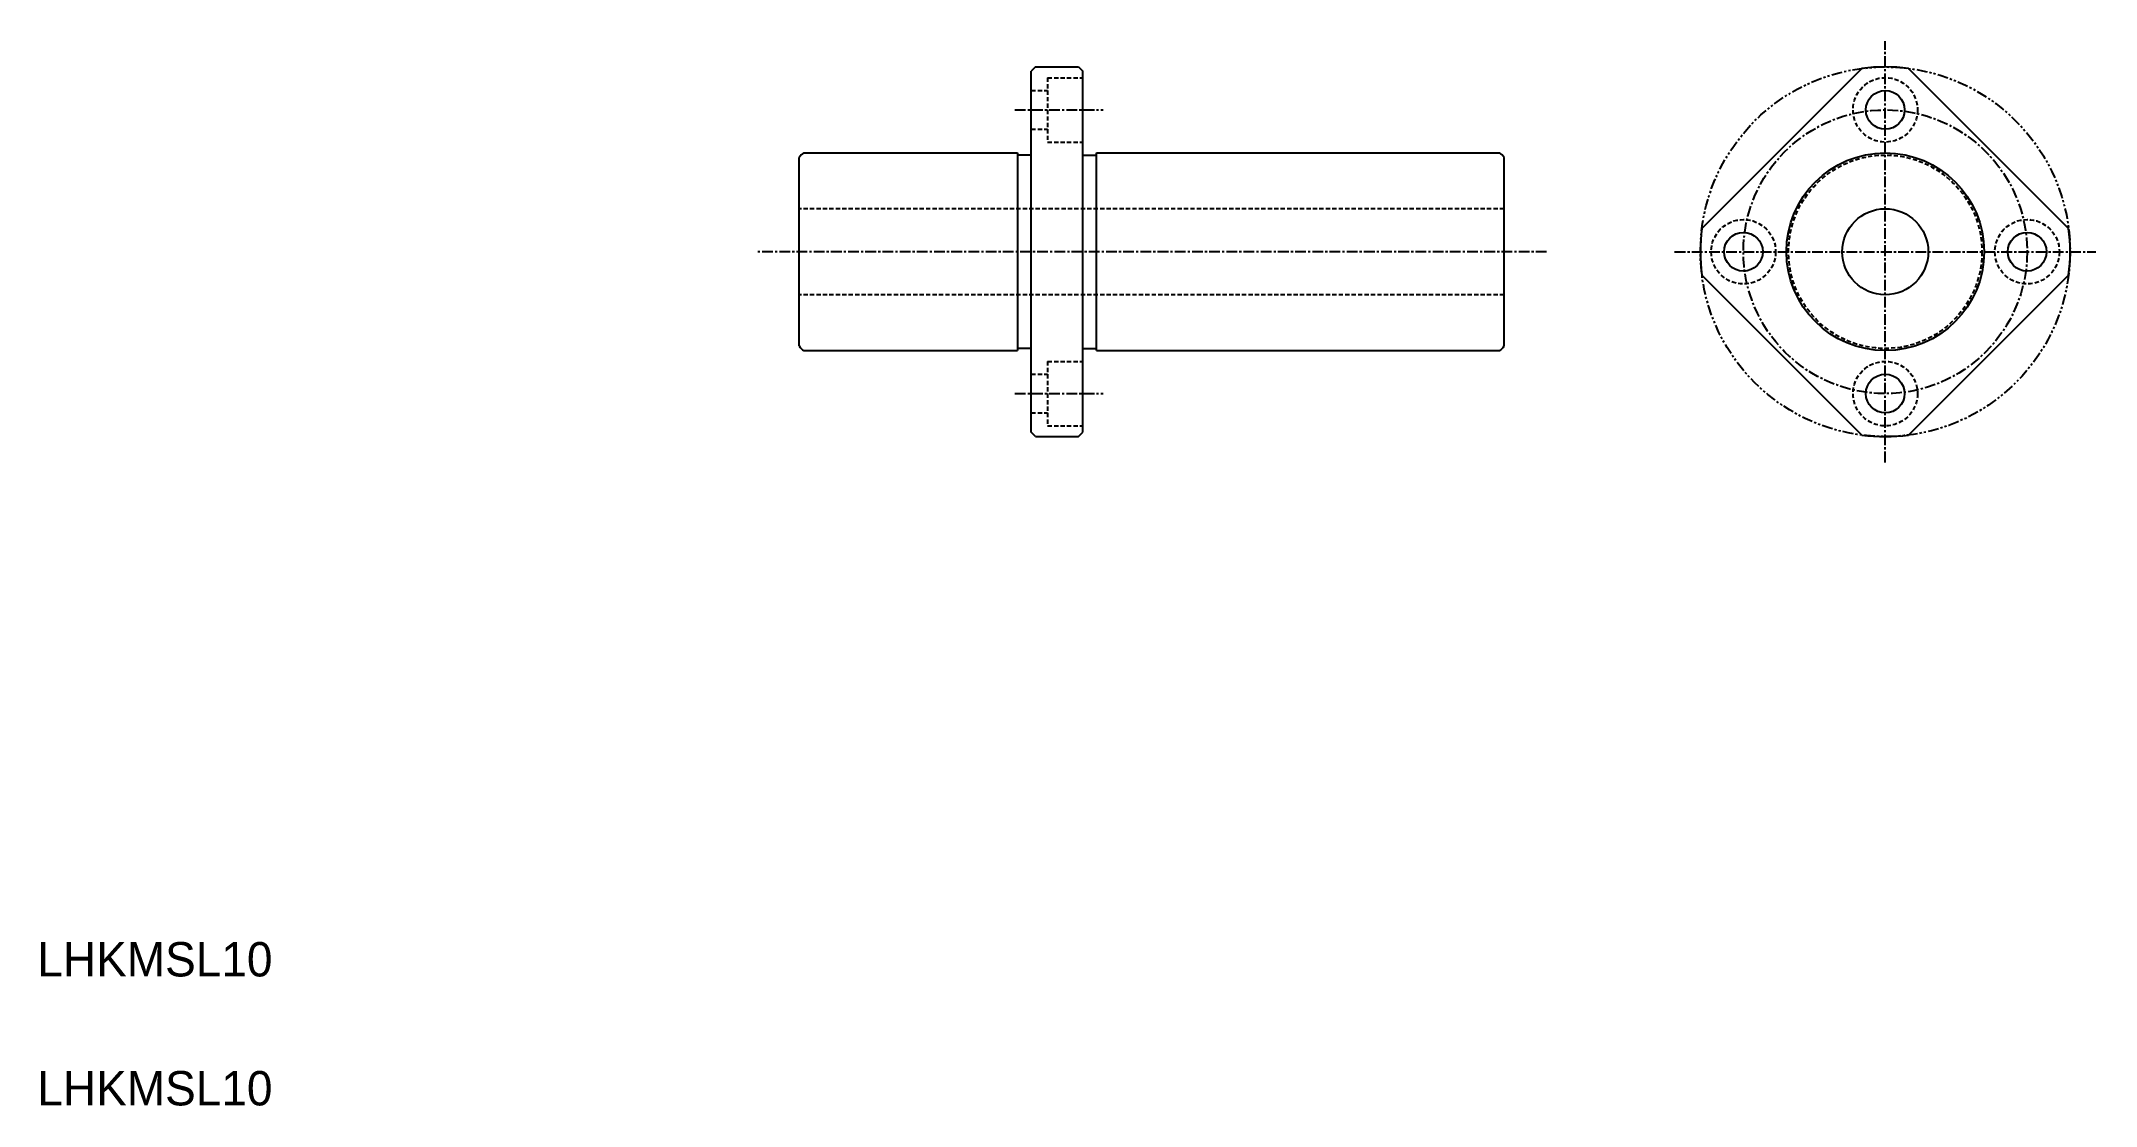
# Model space of a CAD drawing. Extents: x 10 to 249, y 10 to 134.
import ezdxf

# ---------------------------------------------------------------- set-up
doc = ezdxf.new("R2010")
doc.units = 0
for name, pattern in [('CENTER', [2, 1.25, -0.25, 0.25, -0.25]), ('DASHED', [0.75, 0.5, -0.25]), ('PHANTOM', [2.5, 1.25, -0.25, 0.25, -0.25, 0.25, -0.25])]:
    doc.linetypes.add(name, pattern=pattern)
doc.layers.get('0').update_dxf_attribs({"linetype": 'CONTINUOUS'})
doc.layers.add('CENTER', color=1, linetype='CENTER')

msp = doc.modelspace()

# ---------------------------------------------------------------- linework, layer by layer
at = {"color": 7, "linetype": 'CONTINUOUS'}
for p, q in [((126.12, 130.8), (125.62, 130.3)), ((125.62, 88.3), (125.62, 130.3)), ((126.12, 130.8), (131.12, 130.8)), ((131.12, 130.8), (131.62, 130.3)), ((131.62, 88.3), (131.62, 130.3)), ((222.24, 130.63), (203.62, 112.02)), ((246.28, 112.02), (227.66, 130.63)), ((98.62, 98.35), (98.62, 120.26)), ((99.17, 120.8), (124.02, 120.8)), ((124.02, 120.8), (124.02, 97.8)), ((125.62, 120.55), (124.02, 120.55)), ((131.62, 120.55), (133.22, 120.55)), ((133.22, 120.8), (180.08, 120.8)), ((133.22, 97.8), (133.22, 120.8)), ((180.62, 98.35), (180.62, 120.26)), ((222.24, 87.98), (203.62, 106.59)), ((246.28, 106.59), (227.66, 87.98)), ((125.62, 98.05), (124.02, 98.05)), ((131.62, 98.05), (133.22, 98.05)), ((99.17, 97.8), (124.02, 97.8)), ((133.22, 97.8), (180.08, 97.8)), ((126.12, 87.8), (125.62, 88.3)), ((126.12, 87.8), (131.12, 87.8)), ((131.12, 87.8), (131.62, 88.3))]:
    msp.add_line(p, q, dxfattribs=at)
at = {"color": 3, "linetype": 'DASHED'}
for p, q in [((127.52, 129.55), (131.62, 129.55)), ((127.52, 129.55), (127.52, 122.05)), ((125.62, 128.05), (127.52, 128.05)), ((125.62, 123.55), (127.52, 123.55)), ((127.52, 122.05), (131.62, 122.05)), ((180.62, 114.3), (98.62, 114.3)), ((180.62, 104.3), (98.62, 104.3)), ((127.52, 96.55), (131.62, 96.55)), ((127.52, 96.55), (127.52, 89.05)), ((125.62, 95.05), (127.52, 95.05)), ((125.62, 90.55), (127.52, 90.55)), ((127.52, 89.05), (131.62, 89.05))]:
    msp.add_line(p, q, dxfattribs=at)
at = {"color": 3, "linetype": 'PHANTOM'}
msp.add_circle((224.95, 109.3), 21.5, dxfattribs=at)
at = {"color": 3, "linetype": 'DASHED'}
for centre, radius in [((224.95, 125.8), 3.75), ((224.95, 109.3), 11.25), ((208.45, 109.3), 3.75), ((241.45, 109.3), 3.75), ((224.95, 92.8), 3.75)]:
    msp.add_circle(centre, radius, dxfattribs=at)
at = {"color": 7, "linetype": 'CONTINUOUS'}
for centre, radius in [((224.95, 125.8), 2.25), ((224.95, 109.3), 11.5), ((224.95, 109.3), 5), ((208.45, 109.3), 2.25), ((241.45, 109.3), 2.25), ((224.95, 92.8), 2.25)]:
    msp.add_circle(centre, radius, dxfattribs=at)
for centre, radius, start, end in [((224.95, 109.3), 21.5, 82.7492, 97.2508), ((99.77, 119.65), 1.3, 117.7958, 152.2042), ((179.47, 119.65), 1.3, 27.7958, 62.2042), ((224.95, 109.3), 21.5, 172.7492, 187.2508), ((224.95, 109.3), 21.5, 352.7492, 7.2508), ((99.77, 98.95), 1.3, 207.7958, 242.2042), ((179.47, 98.95), 1.3, 297.7958, 332.2042), ((224.95, 109.3), 21.5, 262.7492, 277.2508)]:
    msp.add_arc(centre, radius, start, end, dxfattribs=at)
at = {"layer": 'CENTER', "color": 1, "linetype": 'CENTER'}
for p, q in [((224.95, 84.8), (224.95, 133.8)), ((123.7, 125.8), (133.97, 125.8)), ((185.56, 109.3), (93.72, 109.3)), ((200.45, 109.3), (249.45, 109.3)), ((123.7, 92.8), (133.97, 92.8))]:
    msp.add_line(p, q, dxfattribs=at)
msp.add_circle((224.95, 109.3), 16.5, dxfattribs=at)

# ---------------------------------------------------------------- texts
at = {"color": 7, "linetype": 'CONTINUOUS'}
for p in [(10, 25), (10, 10)]:
    msp.add_text('LHKMSL10', height=4, dxfattribs=at).set_placement(p)

doc.saveas('drawing.dxf')
